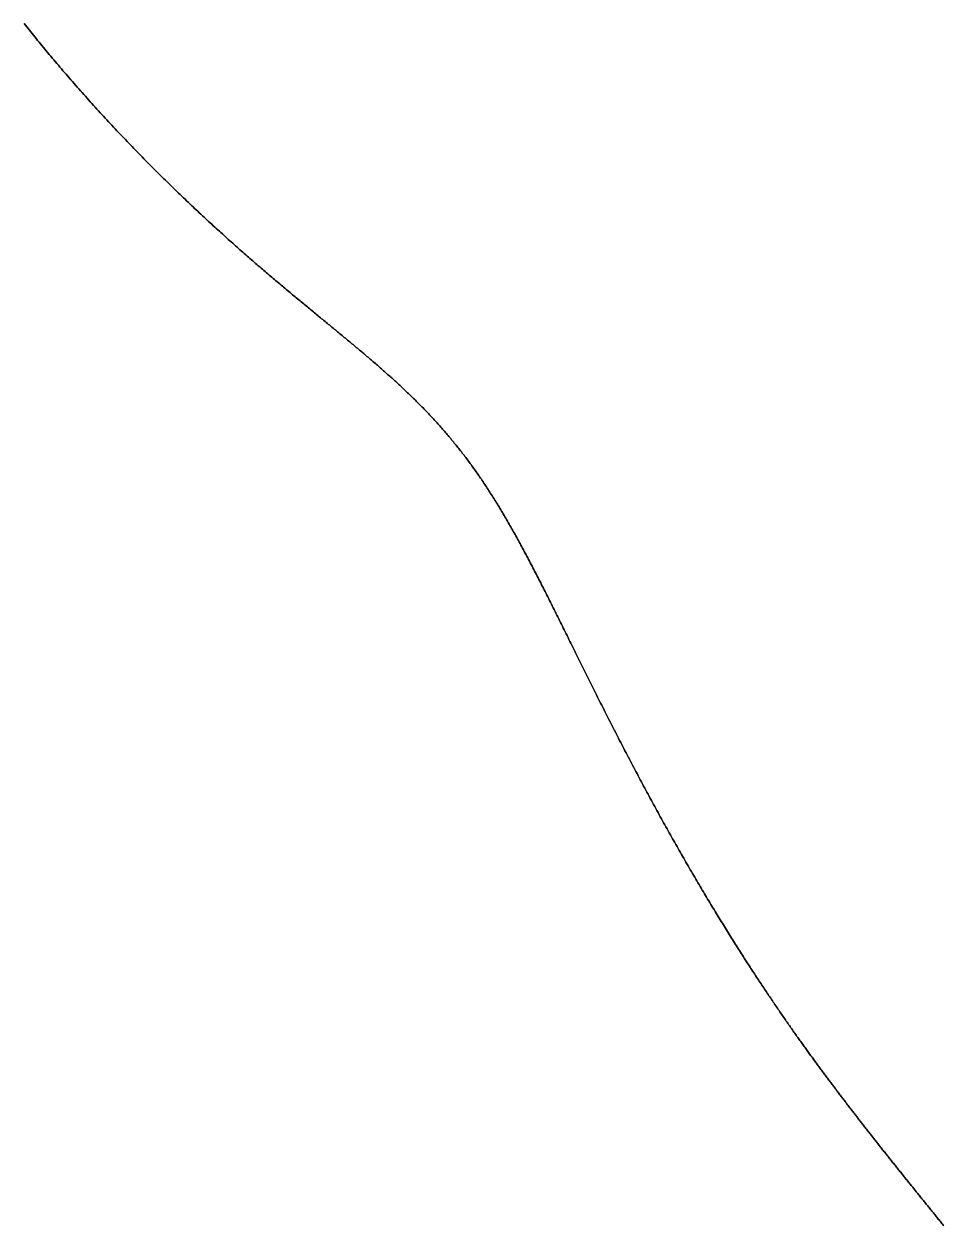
# Model space of a CAD drawing. Header units: inches. Extents: x 130170 to 284068, y 377793 to 804530.
# Drawn here: x 254183.5 to 254250.5, y 735643.2 to 735730.6 of the extents above; entities that cross this region are included whole.
import ezdxf

# ---------------------------------------------------------------- set-up
doc = ezdxf.new("R2010")
doc.units = ezdxf.units.IN
doc.header["$MEASUREMENT"] = 0
doc.layers.add('muni_il', color=7, linetype='Continuous')

msp = doc.modelspace()

# ---------------------------------------------------------------- linework, layer by layer
at = {"layer": 'muni_il'}
for points in [[(254183.531, 735730.682), (254183.626, 735730.56), (254183.723, 735730.439), (254183.82, 735730.317), (254183.918, 735730.194), (254184.017, 735730.071), (254184.116, 735729.947), (254184.217, 735729.822), (254184.318, 735729.697), (254184.42, 735729.572), (254184.522, 735729.446), (254184.626, 735729.319), (254184.729, 735729.192), (254184.834, 735729.065), (254184.94, 735728.937), (254185.046, 735728.808), (254185.152, 735728.68), (254185.259, 735728.551), (254185.367, 735728.421), (254185.476, 735728.292), (254185.585, 735728.161), (254185.695, 735728.031), (254185.805, 735727.9), (254185.916, 735727.769), (254186.027, 735727.638), (254186.139, 735727.506), (254186.252, 735727.375), (254186.365, 735727.242), (254186.479, 735727.11), (254186.593, 735726.978), (254186.707, 735726.846), (254186.822, 735726.713), (254186.937, 735726.58), (254187.053, 735726.447), (254187.169, 735726.314), (254187.286, 735726.181), (254187.403, 735726.048), (254187.52, 735725.915), (254187.638, 735725.782), (254187.756, 735725.648), (254187.875, 735725.515), (254187.993, 735725.382), (254188.112, 735725.249), (254188.232, 735725.116), (254188.351, 735724.983), (254188.471, 735724.85), (254188.591, 735724.717), (254188.712, 735724.584), (254188.832, 735724.452), (254188.953, 735724.319), (254189.074, 735724.187), (254189.195, 735724.055), (254189.317, 735723.923), (254189.438, 735723.791), (254189.56, 735723.659), (254189.682, 735723.528), (254189.804, 735723.397), (254189.925, 735723.266), (254190.048, 735723.135), (254190.17, 735723.005), (254190.292, 735722.875), (254190.415, 735722.745), (254190.537, 735722.615), (254190.659, 735722.486), (254190.782, 735722.357), (254190.904, 735722.229), (254191.027, 735722.101), (254191.149, 735721.973), (254191.272, 735721.845), (254191.394, 735721.718), (254191.517, 735721.591), (254191.639, 735721.465), (254191.761, 735721.339), (254191.883, 735721.213), (254192.006, 735721.088), (254192.128, 735720.963), (254192.249, 735720.839), (254192.371, 735720.715), (254192.493, 735720.592), (254192.615, 735720.469), (254192.736, 735720.346), (254192.858, 735720.224), (254192.979, 735720.102), (254193.1, 735719.981), (254193.221, 735719.861), (254193.341, 735719.74), (254193.462, 735719.621), (254193.582, 735719.502), (254193.702, 735719.383), (254193.822, 735719.265), (254193.942, 735719.147), (254194.062, 735719.03), (254194.181, 735718.913), (254194.3, 735718.797), (254194.419, 735718.681), (254194.537, 735718.566), (254194.656, 735718.452), (254194.774, 735718.337), (254194.892, 735718.224), (254195.009, 735718.111), (254195.127, 735717.998), (254195.244, 735717.886), (254195.36, 735717.775), (254195.477, 735717.664), (254195.593, 735717.554), (254195.709, 735717.444), (254195.825, 735717.335), (254195.94, 735717.226), (254196.055, 735717.118), (254196.169, 735717.01), (254196.284, 735716.903), (254196.398, 735716.796), (254196.512, 735716.69), (254196.625, 735716.585), (254196.738, 735716.48), (254196.851, 735716.375), (254196.963, 735716.272), (254197.075, 735716.168), (254197.187, 735716.066), (254197.298, 735715.963), (254197.41, 735715.862), (254197.52, 735715.761), (254197.631, 735715.66), (254197.741, 735715.56), (254197.85, 735715.46), (254197.96, 735715.361), (254198.069, 735715.263), (254198.177, 735715.165), (254198.286, 735715.067), (254198.394, 735714.97), (254198.501, 735714.874), (254198.608, 735714.778), (254198.715, 735714.683), (254198.822, 735714.588), (254198.928, 735714.494), (254199.034, 735714.4), (254199.139, 735714.306), (254199.244, 735714.214), (254199.349, 735714.121), (254199.453, 735714.029), (254199.557, 735713.938), (254199.661, 735713.847), (254199.764, 735713.757), (254199.867, 735713.667), (254199.969, 735713.577), (254200.072, 735713.488), (254200.173, 735713.4), (254200.275, 735713.312), (254200.376, 735713.224), (254200.477, 735713.137), (254200.577, 735713.051), (254200.677, 735712.964), (254200.777, 735712.879), (254200.876, 735712.793), (254200.975, 735712.708), (254201.073, 735712.624), (254201.172, 735712.54), (254201.27, 735712.456), (254201.367, 735712.373), (254201.465, 735712.291), (254201.561, 735712.208), (254201.658, 735712.126), (254201.754, 735712.045), (254201.85, 735711.964), (254201.946, 735711.883), (254202.041, 735711.803), (254202.136, 735711.723), (254202.23, 735711.643), (254202.325, 735711.564), (254202.418, 735711.485), (254202.512, 735711.407), (254202.605, 735711.329), (254202.698, 735711.251), (254202.791, 735711.173), (254202.883, 735711.096), (254202.975, 735711.02), (254203.067, 735710.943), (254203.158, 735710.867), (254203.249, 735710.791), (254203.34, 735710.716), (254203.43, 735710.641), (254203.521, 735710.566), (254203.61, 735710.492), (254203.7, 735710.418), (254203.789, 735710.344), (254203.878, 735710.27), (254203.967, 735710.197), (254204.056, 735710.124), (254204.144, 735710.051), (254204.231, 735709.979), (254204.319, 735709.906), (254204.406, 735709.834), (254204.493, 735709.763), (254204.58, 735709.691), (254204.667, 735709.62), (254204.753, 735709.549), (254204.839, 735709.478), (254204.925, 735709.408), (254205.01, 735709.338), (254205.096, 735709.268), (254205.181, 735709.198), (254205.265, 735709.128), (254205.35, 735709.059), (254205.434, 735708.99), (254205.518, 735708.92), (254205.602, 735708.852), (254205.686, 735708.783), (254205.769, 735708.715), (254205.852, 735708.646), (254205.935, 735708.578), (254206.018, 735708.51), (254206.1, 735708.442), (254206.182, 735708.375), (254206.264, 735708.307), (254206.346, 735708.24), (254206.428, 735708.173), (254206.509, 735708.105), (254206.59, 735708.038), (254206.671, 735707.972), (254206.752, 735707.905), (254206.833, 735707.838), (254206.913, 735707.772), (254206.993, 735707.705), (254207.073, 735707.639), (254207.153, 735707.573), (254207.233, 735707.507), (254207.312, 735707.441), (254207.391, 735707.375), (254207.47, 735707.309), (254207.549, 735707.243), (254207.628, 735707.177), (254207.706, 735707.112), (254207.785, 735707.046), (254207.863, 735706.981), (254207.941, 735706.915), (254208.019, 735706.85), (254208.097, 735706.784), (254208.174, 735706.719), (254208.251, 735706.653), (254208.328, 735706.588), (254208.406, 735706.523), (254208.482, 735706.458), (254208.559, 735706.392), (254208.636, 735706.327), (254208.712, 735706.262), (254208.788, 735706.196), (254208.864, 735706.131), (254208.94, 735706.066), (254209.016, 735706.001), (254209.092, 735705.935), (254209.167, 735705.87), (254209.242, 735705.805), (254209.318, 735705.739), (254209.393, 735705.674), (254209.467, 735705.608), (254209.542, 735705.543), (254209.617, 735705.477), (254209.691, 735705.411), (254209.766, 735705.346), (254209.84, 735705.28), (254209.914, 735705.214), (254209.988, 735705.148), (254210.061, 735705.082), (254210.135, 735705.016), (254210.209, 735704.95), (254210.282, 735704.884), (254210.355, 735704.818), (254210.428, 735704.752), (254210.501, 735704.685), (254210.574, 735704.619), (254210.647, 735704.552), (254210.719, 735704.485), (254210.792, 735704.419), (254210.864, 735704.352), (254210.936, 735704.285), (254211.008, 735704.217), (254211.08, 735704.15), (254211.152, 735704.083), (254211.223, 735704.015), (254211.295, 735703.947), (254211.366, 735703.879), (254211.438, 735703.811), (254211.509, 735703.743), (254211.58, 735703.675), (254211.651, 735703.607), (254211.721, 735703.538), (254211.792, 735703.469), (254211.863, 735703.4), (254211.933, 735703.331), (254212.003, 735703.262), (254212.073, 735703.193), (254212.143, 735703.123), (254212.213, 735703.053), (254212.283, 735702.983), (254212.352, 735702.913), (254212.422, 735702.843), (254212.491, 735702.772), (254212.56, 735702.701), (254212.629, 735702.63), (254212.698, 735702.559), (254212.767, 735702.488), (254212.836, 735702.416), (254212.904, 735702.344), (254212.973, 735702.272), (254213.041, 735702.2), (254213.109, 735702.128), (254213.177, 735702.055), (254213.245, 735701.982), (254213.313, 735701.909), (254213.381, 735701.836), (254213.449, 735701.762), (254213.516, 735701.688), (254213.583, 735701.614), (254213.65, 735701.539), (254213.718, 735701.465), (254213.785, 735701.39), (254213.851, 735701.315), (254213.918, 735701.239), (254213.985, 735701.163), (254214.051, 735701.088), (254214.117, 735701.011), (254214.184, 735700.935), (254214.25, 735700.858), (254214.316, 735700.781), (254214.381, 735700.703), (254214.447, 735700.626), (254214.513, 735700.548), (254214.578, 735700.469), (254214.644, 735700.391), (254214.709, 735700.312), (254214.774, 735700.233), (254214.839, 735700.153), (254214.904, 735700.073), (254214.969, 735699.993), (254215.033, 735699.912), (254215.098, 735699.831), (254215.162, 735699.75), (254215.227, 735699.669), (254215.291, 735699.587), (254215.355, 735699.505), (254215.419, 735699.422), (254215.483, 735699.339), (254215.547, 735699.256), (254215.611, 735699.173), (254215.674, 735699.089), (254215.738, 735699.004), (254215.801, 735698.92), (254215.865, 735698.834), (254215.928, 735698.749), (254215.991, 735698.663), (254216.054, 735698.577), (254216.117, 735698.49), (254216.18, 735698.404), (254216.242, 735698.316), (254216.305, 735698.229), (254216.368, 735698.14), (254216.43, 735698.052), (254216.493, 735697.963), (254216.555, 735697.874), (254216.617, 735697.784), (254216.679, 735697.694), (254216.742, 735697.603), (254216.804, 735697.512), (254216.866, 735697.421), (254216.927, 735697.329), (254216.989, 735697.237), (254217.051, 735697.144), (254217.113, 735697.051), (254217.174, 735696.957), (254217.236, 735696.863), (254217.298, 735696.769), (254217.359, 735696.674), (254217.421, 735696.579), (254217.482, 735696.483), (254217.543, 735696.387), (254217.605, 735696.29), (254217.666, 735696.193), (254217.727, 735696.096), (254217.788, 735695.998), (254217.849, 735695.899), (254217.911, 735695.8), (254217.972, 735695.701), (254218.033, 735695.601), (254218.094, 735695.5), (254218.155, 735695.4), (254218.216, 735695.298), (254218.277, 735695.196), (254218.338, 735695.094), (254218.399, 735694.991), (254218.46, 735694.888), (254218.521, 735694.784), (254218.582, 735694.68), (254218.643, 735694.575), (254218.704, 735694.47), (254218.765, 735694.364), (254218.826, 735694.258), (254218.887, 735694.151), (254218.948, 735694.044), (254219.01, 735693.937), (254219.071, 735693.828), (254219.132, 735693.72), (254219.193, 735693.61), (254219.254, 735693.501), (254219.316, 735693.39), (254219.377, 735693.28), (254219.438, 735693.168), (254219.5, 735693.057), (254219.561, 735692.944), (254219.623, 735692.832), (254219.685, 735692.718), (254219.746, 735692.604), (254219.808, 735692.49), (254219.87, 735692.375), (254219.932, 735692.26), (254219.993, 735692.144), (254220.056, 735692.028), (254220.118, 735691.911), (254220.18, 735691.793), (254220.242, 735691.675), (254220.305, 735691.557), (254220.367, 735691.438), (254220.43, 735691.319), (254220.492, 735691.198), (254220.555, 735691.078), (254220.618, 735690.957), (254220.681, 735690.836), (254220.744, 735690.714), (254220.807, 735690.591), (254220.87, 735690.468), (254220.934, 735690.344), (254220.997, 735690.22), (254221.061, 735690.096), (254221.125, 735689.971), (254221.189, 735689.845), (254221.253, 735689.719), (254221.317, 735689.593), (254221.382, 735689.466), (254221.446, 735689.338), (254221.511, 735689.21), (254221.575, 735689.082), (254221.64, 735688.953), (254221.705, 735688.823), (254221.771, 735688.693), (254221.836, 735688.563), (254221.901, 735688.432), (254221.967, 735688.301), (254222.033, 735688.169), (254222.099, 735688.036), (254222.165, 735687.904), (254222.232, 735687.77), (254222.298, 735687.637), (254222.365, 735687.502), (254222.432, 735687.368), (254222.499, 735687.233), (254222.566, 735687.098), (254222.633, 735686.962), (254222.701, 735686.825), (254222.769, 735686.689), (254222.837, 735686.551), (254222.905, 735686.414), (254222.973, 735686.276), (254223.042, 735686.137), (254223.11, 735685.998), (254223.179, 735685.859), (254223.248, 735685.719), (254223.317, 735685.58), (254223.387, 735685.439), (254223.457, 735685.298), (254223.526, 735685.157), (254223.596, 735685.016), (254223.667, 735684.874), (254223.737, 735684.731), (254223.808, 735684.589), (254223.878, 735684.446), (254223.949, 735684.303), (254224.021, 735684.159), (254224.092, 735684.015), (254224.164, 735683.871), (254224.235, 735683.726), (254224.307, 735683.581), (254224.38, 735683.436), (254224.452, 735683.29), (254224.524, 735683.145), (254224.597, 735682.998), (254224.67, 735682.852), (254224.743, 735682.705), (254224.816, 735682.558), (254224.89, 735682.411), (254224.964, 735682.264), (254225.038, 735682.116), (254225.112, 735681.968), (254225.186, 735681.82), (254225.26, 735681.672), (254225.335, 735681.523), (254225.41, 735681.375), (254225.485, 735681.226), (254225.56, 735681.076), (254225.636, 735680.927), (254225.711, 735680.777), (254225.787, 735680.628), (254225.863, 735680.478), (254225.939, 735680.328), (254226.015, 735680.178), (254226.092, 735680.028), (254226.168, 735679.877), (254226.245, 735679.727), (254226.322, 735679.576), (254226.399, 735679.425), (254226.476, 735679.274), (254226.554, 735679.123), (254226.631, 735678.972), (254226.709, 735678.821), (254226.787, 735678.67), (254226.865, 735678.519), (254226.943, 735678.368), (254227.021, 735678.216), (254227.099, 735678.065), (254227.178, 735677.914), (254227.257, 735677.762), (254227.336, 735677.611), (254227.415, 735677.46), (254227.494, 735677.308), (254227.573, 735677.157), (254227.652, 735677.006), (254227.732, 735676.854), (254227.811, 735676.703), (254227.891, 735676.552), (254227.971, 735676.401), (254228.051, 735676.25), (254228.131, 735676.099), (254228.211, 735675.948), (254228.291, 735675.797), (254228.371, 735675.647), (254228.451, 735675.496), (254228.532, 735675.346), (254228.612, 735675.195), (254228.693, 735675.045), (254228.773, 735674.895), (254228.854, 735674.746), (254228.935, 735674.596), (254229.016, 735674.446), (254229.097, 735674.297), (254229.177, 735674.148), (254229.258, 735673.999), (254229.339, 735673.85), (254229.42, 735673.702), (254229.502, 735673.553), (254229.583, 735673.405), (254229.664, 735673.258), (254229.745, 735673.11), (254229.826, 735672.963), (254229.907, 735672.816), (254229.988, 735672.669), (254230.07, 735672.522), (254230.151, 735672.376), (254230.232, 735672.23), (254230.313, 735672.084), (254230.394, 735671.939), (254230.475, 735671.794), (254230.556, 735671.649), (254230.638, 735671.505), (254230.719, 735671.361), (254230.8, 735671.217), (254230.881, 735671.074), (254230.962, 735670.931), (254231.042, 735670.789), (254231.123, 735670.646), (254231.204, 735670.505), (254231.285, 735670.363), (254231.365, 735670.222), (254231.446, 735670.081), (254231.526, 735669.941), (254231.607, 735669.801), (254231.687, 735669.662), (254231.768, 735669.523), (254231.848, 735669.384), (254231.928, 735669.246), (254232.008, 735669.108), (254232.088, 735668.971), (254232.167, 735668.834), (254232.247, 735668.698), (254232.327, 735668.562), (254232.406, 735668.427), (254232.485, 735668.292), (254232.564, 735668.157), (254232.644, 735668.023), (254232.722, 735667.89), (254232.801, 735667.757), (254232.88, 735667.624), (254232.958, 735667.492), (254233.037, 735667.361), (254233.115, 735667.23), (254233.193, 735667.1), (254233.271, 735666.97), (254233.348, 735666.84), (254233.426, 735666.711), (254233.503, 735666.583), (254233.58, 735666.455), (254233.657, 735666.328), (254233.734, 735666.201), (254233.811, 735666.075), (254233.887, 735665.95), (254233.963, 735665.825), (254234.04, 735665.7), (254234.115, 735665.576), (254234.191, 735665.453), (254234.266, 735665.33), (254234.342, 735665.208), (254234.417, 735665.086), (254234.492, 735664.965), (254234.566, 735664.845), (254234.641, 735664.725), (254234.715, 735664.605), (254234.789, 735664.487), (254234.862, 735664.368), (254234.936, 735664.251), (254235.009, 735664.134), (254235.082, 735664.017), (254235.155, 735663.902), (254235.227, 735663.786), (254235.3, 735663.672), (254235.372, 735663.558), (254235.444, 735663.444), (254235.515, 735663.331), (254235.586, 735663.219), (254235.657, 735663.108), (254235.728, 735662.996), (254235.799, 735662.886), (254235.869, 735662.776), (254235.939, 735662.667), (254236.009, 735662.558), (254236.079, 735662.45), (254236.148, 735662.342), (254236.217, 735662.236), (254236.286, 735662.129), (254236.354, 735662.024), (254236.423, 735661.918), (254236.491, 735661.814), (254236.558, 735661.71), (254236.626, 735661.607), (254236.693, 735661.504), (254236.76, 735661.402), (254236.826, 735661.3), (254236.893, 735661.199), (254236.959, 735661.099), (254237.025, 735660.999), (254237.09, 735660.9), (254237.156, 735660.801), (254237.22, 735660.703), (254237.285, 735660.605), (254237.35, 735660.508), (254237.414, 735660.412), (254237.478, 735660.316), (254237.542, 735660.221), (254237.605, 735660.126), (254237.668, 735660.032), (254237.731, 735659.938), (254237.794, 735659.845), (254237.856, 735659.753), (254237.918, 735659.661), (254237.98, 735659.569), (254238.041, 735659.479), (254238.103, 735659.388), (254238.164, 735659.298), (254238.224, 735659.209), (254238.285, 735659.12), (254238.345, 735659.032), (254238.405, 735658.944), (254238.465, 735658.857), (254238.524, 735658.77), (254238.583, 735658.684), (254238.642, 735658.599), (254238.701, 735658.513), (254238.76, 735658.429), (254238.818, 735658.344), (254238.876, 735658.261), (254238.933, 735658.177), (254238.991, 735658.095), (254239.048, 735658.012), (254239.105, 735657.931), (254239.162, 735657.849), (254239.218, 735657.768), (254239.275, 735657.688), (254239.331, 735657.608), (254239.386, 735657.528), (254239.442, 735657.449), (254239.498, 735657.37), (254239.553, 735657.292), (254239.608, 735657.214), (254239.662, 735657.136), (254239.717, 735657.06), (254239.771, 735656.983), (254239.825, 735656.907), (254239.879, 735656.831), (254239.933, 735656.755), (254239.986, 735656.68), (254240.039, 735656.606), (254240.093, 735656.531), (254240.145, 735656.457), (254240.198, 735656.384), (254240.251, 735656.311), (254240.303, 735656.238), (254240.355, 735656.165), (254240.407, 735656.093), (254240.459, 735656.021), (254240.51, 735655.95), (254240.562, 735655.878), (254240.613, 735655.808), (254240.664, 735655.737), (254240.715, 735655.667), (254240.766, 735655.597), (254240.816, 735655.527), (254240.867, 735655.458), (254240.917, 735655.389), (254240.967, 735655.32), (254241.017, 735655.252), (254241.067, 735655.183), (254241.117, 735655.115), (254241.167, 735655.048), (254241.216, 735654.98), (254241.265, 735654.913), (254241.315, 735654.846), (254241.364, 735654.779), (254241.413, 735654.713), (254241.462, 735654.647), (254241.511, 735654.58), (254241.559, 735654.515), (254241.608, 735654.449), (254241.656, 735654.384), (254241.705, 735654.319), (254241.753, 735654.253), (254241.801, 735654.189), (254241.849, 735654.124), (254241.897, 735654.06), (254241.945, 735653.995), (254241.993, 735653.931), (254242.041, 735653.867), (254242.089, 735653.803), (254242.136, 735653.74), (254242.184, 735653.676), (254242.231, 735653.613), (254242.279, 735653.55), (254242.326, 735653.487), (254242.374, 735653.424), (254242.421, 735653.361), (254242.468, 735653.298), (254242.515, 735653.235), (254242.563, 735653.173), (254242.61, 735653.111), (254242.657, 735653.048), (254242.704, 735652.986), (254242.751, 735652.924), (254242.798, 735652.862), (254242.845, 735652.8), (254242.892, 735652.738), (254242.939, 735652.676), (254242.986, 735652.615), (254243.033, 735652.553), (254243.08, 735652.491), (254243.127, 735652.43), (254243.173, 735652.368), (254243.22, 735652.307), (254243.267, 735652.246), (254243.314, 735652.184), (254243.361, 735652.123), (254243.408, 735652.062), (254243.455, 735652.001), (254243.502, 735651.939), (254243.549, 735651.878), (254243.596, 735651.817), (254243.643, 735651.756), (254243.69, 735651.695), (254243.737, 735651.634), (254243.784, 735651.573), (254243.831, 735651.512), (254243.878, 735651.451), (254243.925, 735651.389), (254243.973, 735651.328), (254244.02, 735651.267), (254244.067, 735651.206), (254244.114, 735651.145), (254244.162, 735651.084), (254244.209, 735651.023), (254244.257, 735650.962), (254244.304, 735650.901), (254244.352, 735650.84), (254244.399, 735650.778), (254244.447, 735650.717), (254244.495, 735650.656), (254244.542, 735650.594), (254244.59, 735650.533), (254244.638, 735650.472), (254244.686, 735650.41), (254244.734, 735650.349), (254244.782, 735650.288), (254244.83, 735650.226), (254244.878, 735650.165), (254244.926, 735650.103), (254244.974, 735650.041), (254245.023, 735649.98), (254245.071, 735649.918), (254245.12, 735649.856), (254245.168, 735649.794), (254245.217, 735649.732), (254245.265, 735649.671), (254245.314, 735649.609), (254245.363, 735649.547), (254245.412, 735649.485), (254245.46, 735649.423), (254245.509, 735649.36), (254245.559, 735649.298), (254245.608, 735649.236), (254245.657, 735649.174), (254245.706, 735649.111), (254245.755, 735649.049), (254245.805, 735648.986), (254245.854, 735648.924), (254245.904, 735648.861), (254245.953, 735648.798), (254246.003, 735648.736), (254246.053, 735648.673), (254246.102, 735648.61), (254246.152, 735648.547), (254246.202, 735648.484), (254246.252, 735648.421), (254246.302, 735648.358), (254246.352, 735648.295), (254246.402, 735648.232), (254246.453, 735648.169), (254246.503, 735648.106), (254246.553, 735648.043), (254246.604, 735647.979), (254246.654, 735647.916), (254246.705, 735647.852), (254246.755, 735647.789), (254246.806, 735647.725), (254246.857, 735647.662), (254246.908, 735647.598), (254246.958, 735647.535), (254247.009, 735647.471), (254247.06, 735647.407), (254247.111, 735647.344), (254247.162, 735647.28), (254247.213, 735647.216), (254247.264, 735647.152), (254247.316, 735647.088), (254247.367, 735647.024), (254247.418, 735646.96), (254247.469, 735646.896), (254247.521, 735646.832), (254247.572, 735646.768), (254247.624, 735646.704), (254247.675, 735646.64), (254247.727, 735646.576), (254247.778, 735646.512), (254247.83, 735646.448), (254247.881, 735646.383), (254247.933, 735646.319), (254247.985, 735646.255), (254248.036, 735646.191), (254248.088, 735646.127), (254248.14, 735646.062), (254248.191, 735645.998), (254248.243, 735645.934), (254248.295, 735645.869), (254248.347, 735645.805), (254248.399, 735645.741), (254248.45, 735645.677), (254248.502, 735645.612), (254248.554, 735645.548), (254248.606, 735645.484), (254248.658, 735645.42), (254248.71, 735645.355), (254248.762, 735645.291), (254248.814, 735645.227), (254248.865, 735645.163), (254248.917, 735645.098), (254248.969, 735645.034), (254249.021, 735644.97), (254249.073, 735644.906), (254249.125, 735644.842), (254249.177, 735644.778), (254249.229, 735644.714), (254249.28, 735644.649), (254249.332, 735644.585), (254249.384, 735644.521), (254249.436, 735644.457), (254249.487, 735644.394), (254249.539, 735644.33), (254249.591, 735644.266), (254249.643, 735644.202), (254249.694, 735644.138), (254249.746, 735644.074), (254249.798, 735644.01), (254249.849, 735643.947), (254249.901, 735643.883), (254249.952, 735643.819), (254250.004, 735643.756), (254250.055, 735643.692), (254250.106, 735643.629), (254250.158, 735643.565), (254250.209, 735643.502), (254250.26, 735643.438), (254250.312, 735643.375), (254250.363, 735643.312), (254250.414, 735643.249), (254250.465, 735643.185)], [(254250.465, 735643.185), (254250.414, 735643.249), (254250.363, 735643.312), (254250.312, 735643.375), (254250.26, 735643.438), (254250.209, 735643.502), (254250.158, 735643.565), (254250.106, 735643.629), (254250.055, 735643.692), (254250.004, 735643.756), (254249.952, 735643.819), (254249.901, 735643.883), (254249.849, 735643.947), (254249.798, 735644.01), (254249.746, 735644.074), (254249.694, 735644.138), (254249.643, 735644.202), (254249.591, 735644.266), (254249.539, 735644.33), (254249.487, 735644.394), (254249.436, 735644.457), (254249.384, 735644.521), (254249.332, 735644.585), (254249.28, 735644.649), (254249.229, 735644.714), (254249.177, 735644.778), (254249.125, 735644.842), (254249.073, 735644.906), (254249.021, 735644.97), (254248.969, 735645.034), (254248.917, 735645.098), (254248.865, 735645.163), (254248.814, 735645.227), (254248.762, 735645.291), (254248.71, 735645.355), (254248.658, 735645.42), (254248.606, 735645.484), (254248.554, 735645.548), (254248.502, 735645.612), (254248.45, 735645.677), (254248.399, 735645.741), (254248.347, 735645.805), (254248.295, 735645.869), (254248.243, 735645.934), (254248.191, 735645.998), (254248.14, 735646.062), (254248.088, 735646.127), (254248.036, 735646.191), (254247.985, 735646.255), (254247.933, 735646.319), (254247.881, 735646.383), (254247.83, 735646.448), (254247.778, 735646.512), (254247.727, 735646.576), (254247.675, 735646.64), (254247.624, 735646.704), (254247.572, 735646.768), (254247.521, 735646.832), (254247.469, 735646.896), (254247.418, 735646.96), (254247.367, 735647.024), (254247.316, 735647.088), (254247.264, 735647.152), (254247.213, 735647.216), (254247.162, 735647.28), (254247.111, 735647.344), (254247.06, 735647.407), (254247.009, 735647.471), (254246.958, 735647.535), (254246.908, 735647.598), (254246.857, 735647.662), (254246.806, 735647.725), (254246.755, 735647.789), (254246.705, 735647.852), (254246.654, 735647.916), (254246.604, 735647.979), (254246.553, 735648.043), (254246.503, 735648.106), (254246.453, 735648.169), (254246.402, 735648.232), (254246.352, 735648.295), (254246.302, 735648.358), (254246.252, 735648.421), (254246.202, 735648.484), (254246.152, 735648.547), (254246.102, 735648.61), (254246.053, 735648.673), (254246.003, 735648.736), (254245.953, 735648.798), (254245.904, 735648.861), (254245.854, 735648.924), (254245.805, 735648.986), (254245.755, 735649.049), (254245.706, 735649.111), (254245.657, 735649.174), (254245.608, 735649.236), (254245.559, 735649.298), (254245.509, 735649.36), (254245.46, 735649.423), (254245.412, 735649.485), (254245.363, 735649.547), (254245.314, 735649.609), (254245.265, 735649.671), (254245.217, 735649.732), (254245.168, 735649.794), (254245.12, 735649.856), (254245.071, 735649.918), (254245.023, 735649.98), (254244.974, 735650.041), (254244.926, 735650.103), (254244.878, 735650.165), (254244.83, 735650.226), (254244.782, 735650.288), (254244.734, 735650.349), (254244.686, 735650.41), (254244.638, 735650.472), (254244.59, 735650.533), (254244.542, 735650.594), (254244.495, 735650.656), (254244.447, 735650.717), (254244.399, 735650.778), (254244.352, 735650.84), (254244.304, 735650.901), (254244.257, 735650.962), (254244.209, 735651.023), (254244.162, 735651.084), (254244.114, 735651.145), (254244.067, 735651.206), (254244.02, 735651.267), (254243.973, 735651.328), (254243.925, 735651.389), (254243.878, 735651.451), (254243.831, 735651.512), (254243.784, 735651.573), (254243.737, 735651.634), (254243.69, 735651.695), (254243.643, 735651.756), (254243.596, 735651.817), (254243.549, 735651.878), (254243.502, 735651.939), (254243.455, 735652.001), (254243.408, 735652.062), (254243.361, 735652.123), (254243.314, 735652.184), (254243.267, 735652.246), (254243.22, 735652.307), (254243.173, 735652.368), (254243.127, 735652.43), (254243.08, 735652.491), (254243.033, 735652.553), (254242.986, 735652.615), (254242.939, 735652.676), (254242.892, 735652.738), (254242.845, 735652.8), (254242.798, 735652.862), (254242.751, 735652.924), (254242.704, 735652.986), (254242.657, 735653.048), (254242.61, 735653.111), (254242.563, 735653.173), (254242.515, 735653.235), (254242.468, 735653.298), (254242.421, 735653.361), (254242.374, 735653.424), (254242.326, 735653.487), (254242.279, 735653.55), (254242.231, 735653.613), (254242.184, 735653.676), (254242.136, 735653.74), (254242.089, 735653.803), (254242.041, 735653.867), (254241.993, 735653.931), (254241.945, 735653.995), (254241.897, 735654.06), (254241.849, 735654.124), (254241.801, 735654.189), (254241.753, 735654.253), (254241.705, 735654.319), (254241.656, 735654.384), (254241.608, 735654.449), (254241.559, 735654.515), (254241.511, 735654.58), (254241.462, 735654.647), (254241.413, 735654.713), (254241.364, 735654.779), (254241.315, 735654.846), (254241.265, 735654.913), (254241.216, 735654.98), (254241.167, 735655.048), (254241.117, 735655.115), (254241.067, 735655.183), (254241.017, 735655.252), (254240.967, 735655.32), (254240.917, 735655.389), (254240.867, 735655.458), (254240.816, 735655.527), (254240.766, 735655.597), (254240.715, 735655.667), (254240.664, 735655.737), (254240.613, 735655.808), (254240.562, 735655.878), (254240.51, 735655.95), (254240.459, 735656.021), (254240.407, 735656.093), (254240.355, 735656.165), (254240.303, 735656.238), (254240.251, 735656.311), (254240.198, 735656.384), (254240.145, 735656.457), (254240.093, 735656.531), (254240.039, 735656.606), (254239.986, 735656.68), (254239.933, 735656.755), (254239.879, 735656.831), (254239.825, 735656.907), (254239.771, 735656.983), (254239.717, 735657.06), (254239.662, 735657.136), (254239.608, 735657.214), (254239.553, 735657.292), (254239.498, 735657.37), (254239.442, 735657.449), (254239.386, 735657.528), (254239.331, 735657.608), (254239.275, 735657.688), (254239.218, 735657.768), (254239.162, 735657.849), (254239.105, 735657.931), (254239.048, 735658.012), (254238.991, 735658.095), (254238.933, 735658.177), (254238.876, 735658.261), (254238.818, 735658.344), (254238.76, 735658.429), (254238.701, 735658.513), (254238.642, 735658.599), (254238.583, 735658.684), (254238.524, 735658.77), (254238.465, 735658.857), (254238.405, 735658.944), (254238.345, 735659.032), (254238.285, 735659.12), (254238.224, 735659.209), (254238.164, 735659.298), (254238.103, 735659.388), (254238.041, 735659.479), (254237.98, 735659.569), (254237.918, 735659.661), (254237.856, 735659.753), (254237.794, 735659.845), (254237.731, 735659.938), (254237.668, 735660.032), (254237.605, 735660.126), (254237.542, 735660.221), (254237.478, 735660.316), (254237.414, 735660.412), (254237.35, 735660.508), (254237.285, 735660.605), (254237.22, 735660.703), (254237.156, 735660.801), (254237.09, 735660.9), (254237.025, 735660.999), (254236.959, 735661.099), (254236.893, 735661.199), (254236.826, 735661.3), (254236.76, 735661.402), (254236.693, 735661.504), (254236.626, 735661.607), (254236.558, 735661.71), (254236.491, 735661.814), (254236.423, 735661.918), (254236.354, 735662.024), (254236.286, 735662.129), (254236.217, 735662.236), (254236.148, 735662.342), (254236.079, 735662.45), (254236.009, 735662.558), (254235.939, 735662.667), (254235.869, 735662.776), (254235.799, 735662.886), (254235.728, 735662.996), (254235.657, 735663.108), (254235.586, 735663.219), (254235.515, 735663.331), (254235.444, 735663.444), (254235.372, 735663.558), (254235.3, 735663.672), (254235.227, 735663.786), (254235.155, 735663.902), (254235.082, 735664.017), (254235.009, 735664.134), (254234.936, 735664.251), (254234.862, 735664.368), (254234.789, 735664.487), (254234.715, 735664.605), (254234.641, 735664.725), (254234.566, 735664.845), (254234.492, 735664.965), (254234.417, 735665.086), (254234.342, 735665.208), (254234.266, 735665.33), (254234.191, 735665.453), (254234.115, 735665.576), (254234.04, 735665.7), (254233.963, 735665.825), (254233.887, 735665.95), (254233.811, 735666.075), (254233.734, 735666.201), (254233.657, 735666.328), (254233.58, 735666.455), (254233.503, 735666.583), (254233.426, 735666.711), (254233.348, 735666.84), (254233.271, 735666.97), (254233.193, 735667.1), (254233.115, 735667.23), (254233.037, 735667.361), (254232.958, 735667.492), (254232.88, 735667.624), (254232.801, 735667.757), (254232.722, 735667.89), (254232.644, 735668.023), (254232.564, 735668.157), (254232.485, 735668.292), (254232.406, 735668.427), (254232.327, 735668.562), (254232.247, 735668.698), (254232.167, 735668.834), (254232.088, 735668.971), (254232.008, 735669.108), (254231.928, 735669.246), (254231.848, 735669.384), (254231.768, 735669.523), (254231.687, 735669.662), (254231.607, 735669.801), (254231.526, 735669.941), (254231.446, 735670.081), (254231.365, 735670.222), (254231.285, 735670.363), (254231.204, 735670.505), (254231.123, 735670.646), (254231.042, 735670.789), (254230.962, 735670.931), (254230.881, 735671.074), (254230.8, 735671.217), (254230.719, 735671.361), (254230.638, 735671.505), (254230.556, 735671.649), (254230.475, 735671.794), (254230.394, 735671.939), (254230.313, 735672.084), (254230.232, 735672.23), (254230.151, 735672.376), (254230.07, 735672.522), (254229.988, 735672.669), (254229.907, 735672.816), (254229.826, 735672.963), (254229.745, 735673.11), (254229.664, 735673.258), (254229.583, 735673.405), (254229.502, 735673.553), (254229.42, 735673.702), (254229.339, 735673.85), (254229.258, 735673.999), (254229.177, 735674.148), (254229.097, 735674.297), (254229.016, 735674.446), (254228.935, 735674.596), (254228.854, 735674.746), (254228.773, 735674.895), (254228.693, 735675.045), (254228.612, 735675.195), (254228.532, 735675.346), (254228.451, 735675.496), (254228.371, 735675.647), (254228.291, 735675.797), (254228.211, 735675.948), (254228.131, 735676.099), (254228.051, 735676.25), (254227.971, 735676.401), (254227.891, 735676.552), (254227.811, 735676.703), (254227.732, 735676.854), (254227.652, 735677.006), (254227.573, 735677.157), (254227.494, 735677.308), (254227.415, 735677.46), (254227.336, 735677.611), (254227.257, 735677.762), (254227.178, 735677.914), (254227.099, 735678.065), (254227.021, 735678.216), (254226.943, 735678.368), (254226.865, 735678.519), (254226.787, 735678.67), (254226.709, 735678.821), (254226.631, 735678.972), (254226.554, 735679.123), (254226.476, 735679.274), (254226.399, 735679.425), (254226.322, 735679.576), (254226.245, 735679.727), (254226.168, 735679.877), (254226.092, 735680.028), (254226.015, 735680.178), (254225.939, 735680.328), (254225.863, 735680.478), (254225.787, 735680.628), (254225.711, 735680.777), (254225.636, 735680.927), (254225.56, 735681.076), (254225.485, 735681.226), (254225.41, 735681.375), (254225.335, 735681.523), (254225.26, 735681.672), (254225.186, 735681.82), (254225.112, 735681.968), (254225.038, 735682.116), (254224.964, 735682.264), (254224.89, 735682.411), (254224.816, 735682.558), (254224.743, 735682.705), (254224.67, 735682.852), (254224.597, 735682.998), (254224.524, 735683.145), (254224.452, 735683.29), (254224.38, 735683.436), (254224.307, 735683.581), (254224.235, 735683.726), (254224.164, 735683.871), (254224.092, 735684.015), (254224.021, 735684.159), (254223.949, 735684.303), (254223.878, 735684.446), (254223.808, 735684.589), (254223.737, 735684.731), (254223.667, 735684.874), (254223.596, 735685.016), (254223.526, 735685.157), (254223.457, 735685.298), (254223.387, 735685.439), (254223.317, 735685.58), (254223.248, 735685.719), (254223.179, 735685.859), (254223.11, 735685.998), (254223.042, 735686.137), (254222.973, 735686.276), (254222.905, 735686.414), (254222.837, 735686.551), (254222.769, 735686.689), (254222.701, 735686.825), (254222.633, 735686.962), (254222.566, 735687.098), (254222.499, 735687.233), (254222.432, 735687.368), (254222.365, 735687.502), (254222.298, 735687.637), (254222.232, 735687.77), (254222.165, 735687.904), (254222.099, 735688.036), (254222.033, 735688.169), (254221.967, 735688.301), (254221.901, 735688.432), (254221.836, 735688.563), (254221.771, 735688.693), (254221.705, 735688.823), (254221.64, 735688.953), (254221.575, 735689.082), (254221.511, 735689.21), (254221.446, 735689.338), (254221.382, 735689.466), (254221.317, 735689.593), (254221.253, 735689.719), (254221.189, 735689.845), (254221.125, 735689.971), (254221.061, 735690.096), (254220.997, 735690.22), (254220.934, 735690.344), (254220.87, 735690.468), (254220.807, 735690.591), (254220.744, 735690.714), (254220.681, 735690.836), (254220.618, 735690.957), (254220.555, 735691.078), (254220.492, 735691.198), (254220.43, 735691.319), (254220.367, 735691.438), (254220.305, 735691.557), (254220.242, 735691.675), (254220.18, 735691.793), (254220.118, 735691.911), (254220.056, 735692.028), (254219.993, 735692.144), (254219.932, 735692.26), (254219.87, 735692.375), (254219.808, 735692.49), (254219.746, 735692.604), (254219.685, 735692.718), (254219.623, 735692.832), (254219.561, 735692.944), (254219.5, 735693.057), (254219.438, 735693.168), (254219.377, 735693.28), (254219.316, 735693.39), (254219.254, 735693.501), (254219.193, 735693.61), (254219.132, 735693.72), (254219.071, 735693.828), (254219.01, 735693.937), (254218.948, 735694.044), (254218.887, 735694.151), (254218.826, 735694.258), (254218.765, 735694.364), (254218.704, 735694.47), (254218.643, 735694.575), (254218.582, 735694.68), (254218.521, 735694.784), (254218.46, 735694.888), (254218.399, 735694.991), (254218.338, 735695.094), (254218.277, 735695.196), (254218.216, 735695.298), (254218.155, 735695.4), (254218.094, 735695.5), (254218.033, 735695.601), (254217.972, 735695.701), (254217.911, 735695.8), (254217.849, 735695.899), (254217.788, 735695.998), (254217.727, 735696.096), (254217.666, 735696.193), (254217.605, 735696.29), (254217.543, 735696.387), (254217.482, 735696.483), (254217.421, 735696.579), (254217.359, 735696.674), (254217.298, 735696.769), (254217.236, 735696.863), (254217.174, 735696.957), (254217.113, 735697.051), (254217.051, 735697.144), (254216.989, 735697.237), (254216.927, 735697.329), (254216.866, 735697.421), (254216.804, 735697.512), (254216.742, 735697.603), (254216.679, 735697.694), (254216.617, 735697.784), (254216.555, 735697.874), (254216.493, 735697.963), (254216.43, 735698.052), (254216.368, 735698.14), (254216.305, 735698.229), (254216.242, 735698.316), (254216.18, 735698.404), (254216.117, 735698.49), (254216.054, 735698.577), (254215.991, 735698.663), (254215.928, 735698.749), (254215.865, 735698.834), (254215.801, 735698.92), (254215.738, 735699.004), (254215.674, 735699.089), (254215.611, 735699.173), (254215.547, 735699.256), (254215.483, 735699.339), (254215.419, 735699.422), (254215.355, 735699.505), (254215.291, 735699.587), (254215.227, 735699.669), (254215.162, 735699.75), (254215.098, 735699.831), (254215.033, 735699.912), (254214.969, 735699.993), (254214.904, 735700.073), (254214.839, 735700.153), (254214.774, 735700.233), (254214.709, 735700.312), (254214.644, 735700.391), (254214.578, 735700.469), (254214.513, 735700.548), (254214.447, 735700.626), (254214.381, 735700.703), (254214.316, 735700.781), (254214.25, 735700.858), (254214.184, 735700.935), (254214.117, 735701.011), (254214.051, 735701.088), (254213.985, 735701.163), (254213.918, 735701.239), (254213.851, 735701.315), (254213.785, 735701.39), (254213.718, 735701.465), (254213.65, 735701.539), (254213.583, 735701.614), (254213.516, 735701.688), (254213.449, 735701.762), (254213.381, 735701.836), (254213.313, 735701.909), (254213.245, 735701.982), (254213.177, 735702.055), (254213.109, 735702.128), (254213.041, 735702.2), (254212.973, 735702.272), (254212.904, 735702.344), (254212.836, 735702.416), (254212.767, 735702.488), (254212.698, 735702.559), (254212.629, 735702.63), (254212.56, 735702.701), (254212.491, 735702.772), (254212.422, 735702.843), (254212.352, 735702.913), (254212.283, 735702.983), (254212.213, 735703.053), (254212.143, 735703.123), (254212.073, 735703.193), (254212.003, 735703.262), (254211.933, 735703.331), (254211.863, 735703.4), (254211.792, 735703.469), (254211.721, 735703.538), (254211.651, 735703.607), (254211.58, 735703.675), (254211.509, 735703.743), (254211.438, 735703.811), (254211.366, 735703.879), (254211.295, 735703.947), (254211.223, 735704.015), (254211.152, 735704.083), (254211.08, 735704.15), (254211.008, 735704.217), (254210.936, 735704.285), (254210.864, 735704.352), (254210.792, 735704.419), (254210.719, 735704.485), (254210.647, 735704.552), (254210.574, 735704.619), (254210.501, 735704.685), (254210.428, 735704.752), (254210.355, 735704.818), (254210.282, 735704.884), (254210.209, 735704.95), (254210.135, 735705.016), (254210.061, 735705.082), (254209.988, 735705.148), (254209.914, 735705.214), (254209.84, 735705.28), (254209.766, 735705.346), (254209.691, 735705.411), (254209.617, 735705.477), (254209.542, 735705.543), (254209.467, 735705.608), (254209.393, 735705.674), (254209.318, 735705.739), (254209.242, 735705.805), (254209.167, 735705.87), (254209.092, 735705.935), (254209.016, 735706.001), (254208.94, 735706.066), (254208.864, 735706.131), (254208.788, 735706.196), (254208.712, 735706.262), (254208.636, 735706.327), (254208.559, 735706.392), (254208.482, 735706.458), (254208.406, 735706.523), (254208.328, 735706.588), (254208.251, 735706.653), (254208.174, 735706.719), (254208.097, 735706.784), (254208.019, 735706.85), (254207.941, 735706.915), (254207.863, 735706.981), (254207.785, 735707.046), (254207.706, 735707.112), (254207.628, 735707.177), (254207.549, 735707.243), (254207.47, 735707.309), (254207.391, 735707.375), (254207.312, 735707.441), (254207.233, 735707.507), (254207.153, 735707.573), (254207.073, 735707.639), (254206.993, 735707.705), (254206.913, 735707.772), (254206.833, 735707.838), (254206.752, 735707.905), (254206.671, 735707.972), (254206.59, 735708.038), (254206.509, 735708.105), (254206.428, 735708.173), (254206.346, 735708.24), (254206.264, 735708.307), (254206.182, 735708.375), (254206.1, 735708.442), (254206.018, 735708.51), (254205.935, 735708.578), (254205.852, 735708.646), (254205.769, 735708.715), (254205.686, 735708.783), (254205.602, 735708.852), (254205.518, 735708.92), (254205.434, 735708.99), (254205.35, 735709.059), (254205.265, 735709.128), (254205.181, 735709.198), (254205.096, 735709.268), (254205.01, 735709.338), (254204.925, 735709.408), (254204.839, 735709.478), (254204.753, 735709.549), (254204.667, 735709.62), (254204.58, 735709.691), (254204.493, 735709.763), (254204.406, 735709.834), (254204.319, 735709.906), (254204.231, 735709.979), (254204.144, 735710.051), (254204.056, 735710.124), (254203.967, 735710.197), (254203.878, 735710.27), (254203.789, 735710.344), (254203.7, 735710.418), (254203.61, 735710.492), (254203.521, 735710.566), (254203.43, 735710.641), (254203.34, 735710.716), (254203.249, 735710.791), (254203.158, 735710.867), (254203.067, 735710.943), (254202.975, 735711.02), (254202.883, 735711.096), (254202.791, 735711.173), (254202.698, 735711.251), (254202.605, 735711.329), (254202.512, 735711.407), (254202.418, 735711.485), (254202.325, 735711.564), (254202.23, 735711.643), (254202.136, 735711.723), (254202.041, 735711.803), (254201.946, 735711.883), (254201.85, 735711.964), (254201.754, 735712.045), (254201.658, 735712.126), (254201.561, 735712.208), (254201.465, 735712.291), (254201.367, 735712.373), (254201.27, 735712.456), (254201.172, 735712.54), (254201.073, 735712.624), (254200.975, 735712.708), (254200.876, 735712.793), (254200.777, 735712.879), (254200.677, 735712.964), (254200.577, 735713.051), (254200.477, 735713.137), (254200.376, 735713.224), (254200.275, 735713.312), (254200.173, 735713.4), (254200.072, 735713.488), (254199.969, 735713.577), (254199.867, 735713.667), (254199.764, 735713.757), (254199.661, 735713.847), (254199.557, 735713.938), (254199.453, 735714.029), (254199.349, 735714.121), (254199.244, 735714.214), (254199.139, 735714.306), (254199.034, 735714.4), (254198.928, 735714.494), (254198.822, 735714.588), (254198.715, 735714.683), (254198.608, 735714.778), (254198.501, 735714.874), (254198.394, 735714.97), (254198.286, 735715.067), (254198.177, 735715.165), (254198.069, 735715.263), (254197.96, 735715.361), (254197.85, 735715.46), (254197.741, 735715.56), (254197.631, 735715.66), (254197.52, 735715.761), (254197.41, 735715.862), (254197.298, 735715.963), (254197.187, 735716.066), (254197.075, 735716.168), (254196.963, 735716.272), (254196.851, 735716.375), (254196.738, 735716.48), (254196.625, 735716.585), (254196.512, 735716.69), (254196.398, 735716.796), (254196.284, 735716.903), (254196.169, 735717.01), (254196.055, 735717.118), (254195.94, 735717.226), (254195.825, 735717.335), (254195.709, 735717.444), (254195.593, 735717.554), (254195.477, 735717.664), (254195.36, 735717.775), (254195.244, 735717.886), (254195.127, 735717.998), (254195.009, 735718.111), (254194.892, 735718.224), (254194.774, 735718.337), (254194.656, 735718.452), (254194.537, 735718.566), (254194.419, 735718.681), (254194.3, 735718.797), (254194.181, 735718.913), (254194.062, 735719.03), (254193.942, 735719.147), (254193.822, 735719.265), (254193.702, 735719.383), (254193.582, 735719.502), (254193.462, 735719.621), (254193.341, 735719.74), (254193.221, 735719.861), (254193.1, 735719.981), (254192.979, 735720.102), (254192.858, 735720.224), (254192.736, 735720.346), (254192.615, 735720.469), (254192.493, 735720.592), (254192.371, 735720.715), (254192.249, 735720.839), (254192.128, 735720.963), (254192.006, 735721.088), (254191.883, 735721.213), (254191.761, 735721.339), (254191.639, 735721.465), (254191.517, 735721.591), (254191.394, 735721.718), (254191.272, 735721.845), (254191.149, 735721.973), (254191.027, 735722.101), (254190.904, 735722.229), (254190.782, 735722.357), (254190.659, 735722.486), (254190.537, 735722.615), (254190.415, 735722.745), (254190.292, 735722.875), (254190.17, 735723.005), (254190.048, 735723.135), (254189.925, 735723.266), (254189.804, 735723.397), (254189.682, 735723.528), (254189.56, 735723.659), (254189.438, 735723.791), (254189.317, 735723.923), (254189.195, 735724.055), (254189.074, 735724.187), (254188.953, 735724.319), (254188.832, 735724.452), (254188.712, 735724.584), (254188.591, 735724.717), (254188.471, 735724.85), (254188.351, 735724.983), (254188.232, 735725.116), (254188.112, 735725.249), (254187.993, 735725.382), (254187.875, 735725.515), (254187.756, 735725.648), (254187.638, 735725.782), (254187.52, 735725.915), (254187.403, 735726.048), (254187.286, 735726.181), (254187.169, 735726.314), (254187.053, 735726.447), (254186.937, 735726.58), (254186.822, 735726.713), (254186.707, 735726.846), (254186.593, 735726.978), (254186.479, 735727.11), (254186.365, 735727.242), (254186.252, 735727.375), (254186.139, 735727.506), (254186.027, 735727.638), (254185.916, 735727.769), (254185.805, 735727.9), (254185.695, 735728.031), (254185.585, 735728.161), (254185.476, 735728.292), (254185.367, 735728.421), (254185.259, 735728.551), (254185.152, 735728.68), (254185.046, 735728.808), (254184.94, 735728.937), (254184.834, 735729.065), (254184.729, 735729.192), (254184.626, 735729.319), (254184.522, 735729.446), (254184.42, 735729.572), (254184.318, 735729.697), (254184.217, 735729.822), (254184.116, 735729.947), (254184.017, 735730.071), (254183.918, 735730.194), (254183.82, 735730.317), (254183.723, 735730.439), (254183.626, 735730.56), (254183.531, 735730.682)]]:
    msp.add_lwpolyline(points, dxfattribs=at)

doc.saveas('drawing.dxf')
